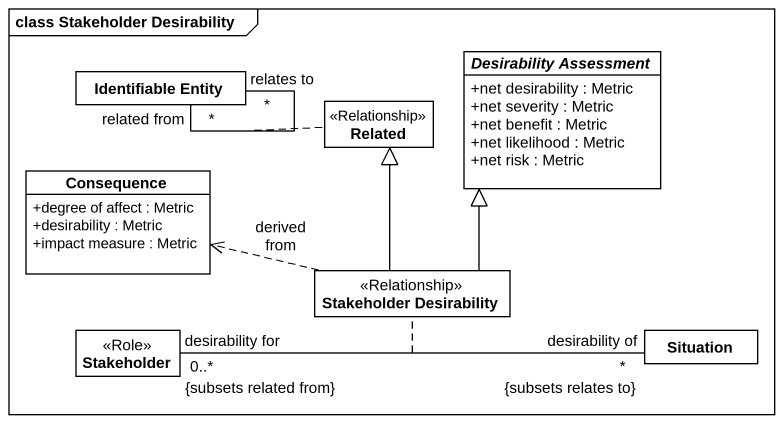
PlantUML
@startuml
mainframe class Stakeholder Desirability
hide circle
hide empty members
skinparam classAttributeIconSize 0
class "Identifiable Entity" as Identifiable_Entity
abstract class "Desirability Assessment" as Desirability_Assessment {
  +net desirability : Metric
  +net severity : Metric
  +net benefit : Metric
  +net likelihood : Metric
  +net risk : Metric
}
class Related <<Relationship>>
class Consequence {
  +degree of affect : Metric
  +desirability : Metric
  +impact measure : Metric
}
class "Stakeholder Desirability" as Stakeholder_Desirability <<Relationship>>
class Stakeholder <<Role>>
class Situation
Identifiable_Entity "related from\n*" -- "relates to\n*" Identifiable_Entity
(Identifiable_Entity, Identifiable_Entity) .. Related
Stakeholder_Desirability -up-|> Desirability_Assessment
Stakeholder_Desirability -up-|> Related
Stakeholder_Desirability .left.> Consequence : derived from
Stakeholder "desirability for\n0..*\n{subsets related from}" -right- "desirability of\n*\n{subsets relates to}" Situation
(Stakeholder, Situation) .. Stakeholder_Desirability
@enduml
